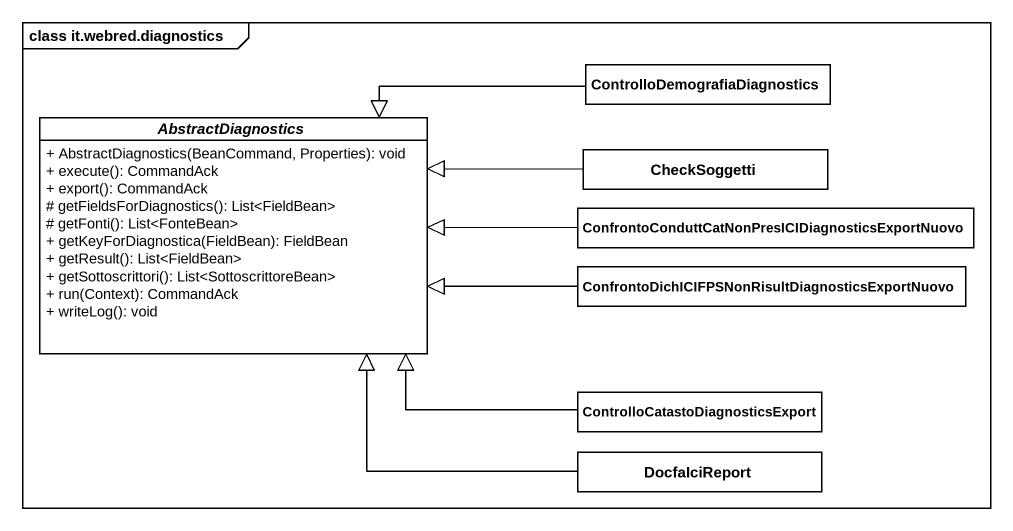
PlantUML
@startuml
mainframe class it.webred.diagnostics
hide circle
hide empty members
skinparam classAttributeIconSize 0
class "ControlloDemografiaDiagnostics" as ControlloDemografiaDiagnosti
abstract class AbstractDiagnostics {
  + AbstractDiagnostics(BeanCommand, Properties): void
  + execute(): CommandAck
  + export(): CommandAck
  # getFieldsForDiagnostics(): List<FieldBean>
  # getFonti(): List<FonteBean>
  + getKeyForDiagnostica(FieldBean): FieldBean
  + getResult(): List<FieldBean>
  + getSottoscrittori(): List<SottoscrittoreBean>
  + run(Context): CommandAck
  + writeLog(): void
}
class CheckSoggetti
class "ConfrontoConduttCatNonPresICIDiagnosticsExportNuovo" as ConfrontoConduttCatNonPresIC
class "ConfrontoDichICIFPSNonRisultDiagnosticsExportNuovo" as ConfrontoDichICIFPSNonRisult
class "ControlloCatastoDiagnosticsExport" as ControlloCatastoDiagnosticsE
class DocfaIciReport
ControlloDemografiaDiagnosti -left-|> AbstractDiagnostics
CheckSoggetti -left-|> AbstractDiagnostics
ConfrontoConduttCatNonPresIC -left-|> AbstractDiagnostics
ConfrontoDichICIFPSNonRisult -left-|> AbstractDiagnostics
ControlloCatastoDiagnosticsE -left-|> AbstractDiagnostics
DocfaIciReport -left-|> AbstractDiagnostics
@enduml
